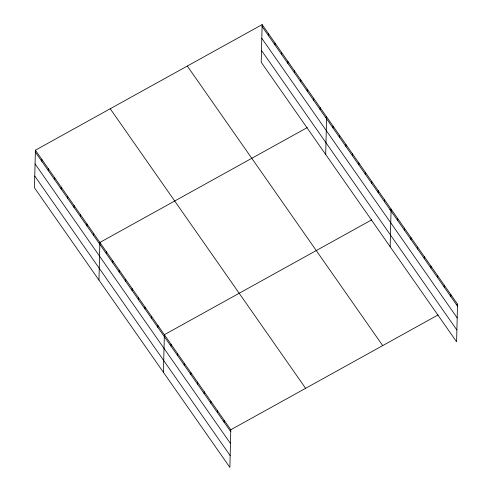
<?xml version="1.0" encoding="UTF-8"?>
<svg xmlns="http://www.w3.org/2000/svg" width="492" height="492" viewBox="0 0 492 492"><rect width="100%" height="100%" fill="white"/><g stroke="black" fill="none" stroke-linecap="round" stroke-linejoin="round"><path stroke-width="0.74" d="M35.399 150.195L34.483 187.839L229.875 467.4L230.791 429.756L35.399 150.195L262.125 24.6L457.517 304.161L456.601 341.805L261.209 62.244L262.125 24.6M41.802 161.333L41.851 159.42M48.253 170.558L48.296 168.645M54.698 179.783L54.747 177.87M61.149 189.014L61.193 187.095M67.595 198.239L67.644 196.32M74.04 207.464L74.089 205.545M80.491 216.689L80.534 214.77M86.936 225.914L86.986 223.995M93.388 235.139L93.431 233.22M98.96 280.096L99.882 242.451L307.236 127.588M106.284 253.589L106.327 251.676M112.73 262.814L112.779 260.901M119.175 272.039L119.224 270.126M125.626 281.264L125.675 279.351M132.071 290.495L132.12 288.576M138.523 299.72L138.566 297.801M144.968 308.945L145.017 307.026M151.419 318.17L151.462 316.251M157.864 327.395L157.914 325.476M163.442 372.352L164.359 334.701L371.712 219.844M170.958 346.128L171.001 344.209M177.6 355.63L177.649 353.711M184.242 365.138L184.291 363.219M190.884 374.64L190.933 372.727M197.532 384.147L197.575 382.229M204.174 393.649L204.217 391.737M210.816 403.157L210.865 401.238M217.458 412.659L217.507 410.746M224.1 422.167L224.149 420.248M268.527 35.744L268.577 33.825M274.979 44.969L275.022 43.05M281.424 54.194L281.473 52.275M287.875 63.419L287.918 61.5M294.321 72.644L294.37 70.725M300.766 81.869L300.815 79.956M307.217 91.094L307.26 89.181M313.662 100.319L313.712 98.406M320.114 109.544L320.157 107.631M325.686 154.5L326.608 116.856L325.273 117.594M333.01 128L333.053 126.081M339.455 137.225L339.505 135.306M345.901 146.45L345.95 144.531M352.352 155.675L352.401 153.756M358.797 164.9L358.846 162.981M365.248 174.125L365.292 172.206M371.694 183.35L371.743 181.431M378.145 192.575L378.188 190.662M384.59 201.8L384.639 199.887M390.168 246.756L391.085 209.112L389.75 209.85M397.684 220.533L397.727 218.614M404.326 230.035L404.375 228.122M410.968 239.542L411.017 237.624M417.61 249.05L417.659 247.132M424.258 258.552L424.301 256.633M430.9 268.06L430.943 266.141M437.542 277.562L437.591 275.649M444.184 287.07L444.233 285.151M450.826 296.571L450.875 294.659M230.791 429.756L438.144 314.892M456.182 304.905L457.517 304.161M262.082 26.519L457.474 306.079M261.793 38.308L457.185 317.869M261.498 50.455L456.883 330.015M187.311 66.045L382.696 345.605M110.22 108.744L305.612 388.311M35.356 152.108L230.748 431.668M35.067 163.898L230.459 443.464M34.772 176.05L230.158 455.61"/></g></svg>
